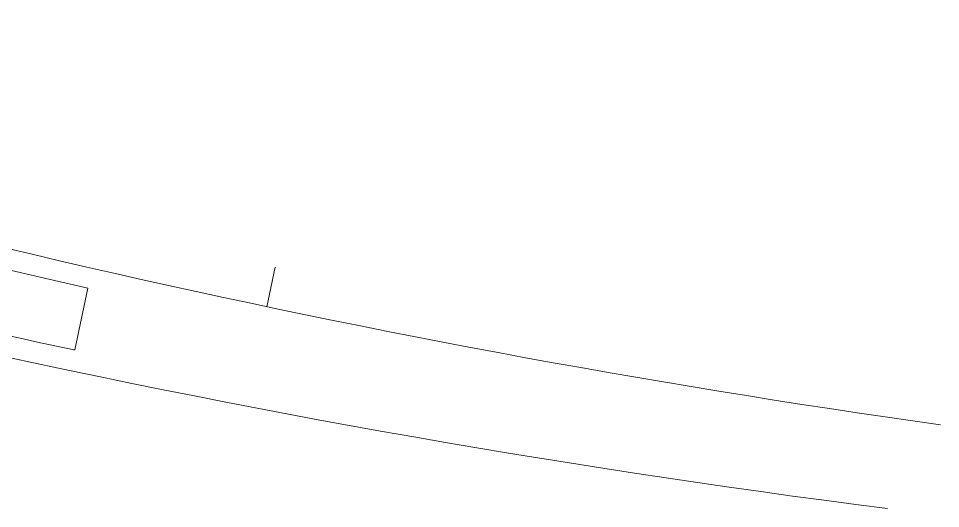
# Model space of a CAD drawing. Header units: metres. Extents: x 2698523 to 2699102, y 1261619 to 1261959.
# Drawn here: x 2698971.3 to 2699046.3, y 1261711.5 to 1261751.3 of the extents above; entities that cross this region are included whole.
import ezdxf

# ---------------------------------------------------------------- set-up
doc = ezdxf.new("R2010")
doc.units = ezdxf.units.M
doc.layers.add('projekt_bzu23', color=7, linetype='Continuous', lineweight=5, true_color=0x000000)

msp = doc.modelspace()

# ---------------------------------------------------------------- linework, layer by layer
at = {"layer": 'projekt_bzu23', "linetype": 'Continuous'}
msp.add_line((2698992.208, 1261731.116), (2698991.543, 1261727.912), dxfattribs=at)
at = {"layer": 'projekt_bzu23'}
msp.add_line((2698976.982, 1261729.409), (2698975.917, 1261724.397), dxfattribs=at)
for centre, radius, start, end in [((2699159.497, 1262525.415), 815, 251.769331, 262.015875), ((2699159.558, 1262525.635), 816.891, 251.692362, 257.085249), ((2699146.066, 1262530.931), 826, 251.244733, 262.760821), ((2699146.031, 1262530.812), 824.163, 251.619858, 258.074962), ((2699134.984, 1262478.503), 770.7, 258.074964, 258.088955)]:
    msp.add_arc(centre, radius, start, end, dxfattribs=at)

doc.saveas('drawing.dxf')
